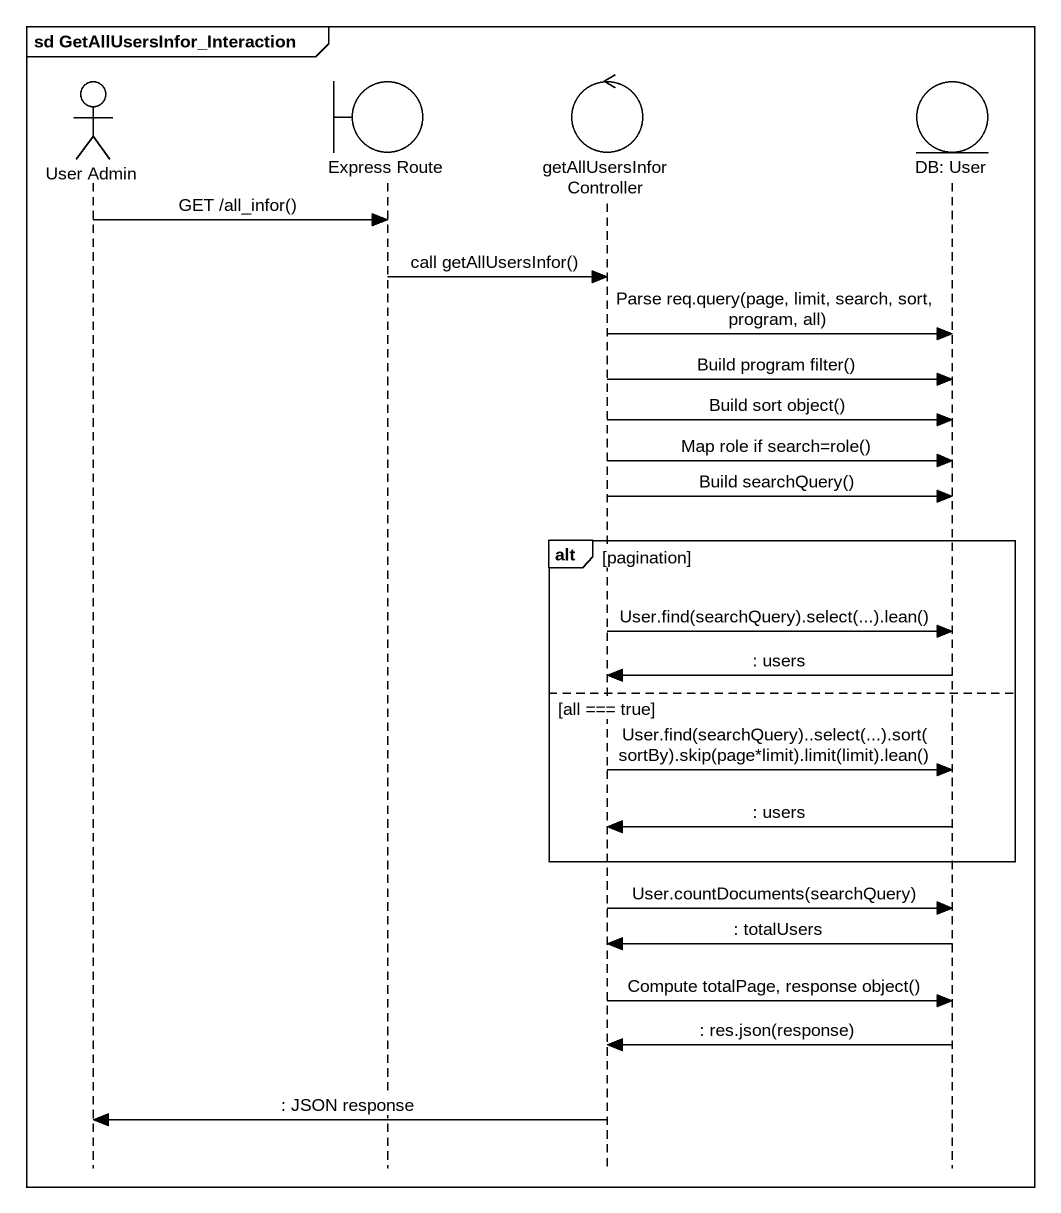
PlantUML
@startuml
mainframe sd GetAllUsersInfor_Interaction
hide footbox
actor "User Admin" as User_Admin
boundary "Express Route" as Express_Route
control "getAllUsersInfor Controller" as getAllUsersInfor_Controller
entity "DB: User" as DB_User

User_Admin -> Express_Route : GET /all_infor()
Express_Route -> getAllUsersInfor_Controller : call getAllUsersInfor()
getAllUsersInfor_Controller -> DB_User : Parse req.query(page, limit, search, sort, program, all)
getAllUsersInfor_Controller -> DB_User : Build program filter()
getAllUsersInfor_Controller -> DB_User : Build sort object()
getAllUsersInfor_Controller -> DB_User : Map role if search=role()
getAllUsersInfor_Controller -> DB_User : Build searchQuery()
alt pagination
  getAllUsersInfor_Controller -> DB_User : User.find(searchQuery).select(...).lean()
  DB_User -> getAllUsersInfor_Controller : : users
else all === true
  getAllUsersInfor_Controller -> DB_User : User.find(searchQuery)..select(...).sort(sortBy).skip(page*limit).limit(limit).lean()
  DB_User -> getAllUsersInfor_Controller : : users
end
getAllUsersInfor_Controller -> DB_User : User.countDocuments(searchQuery)
DB_User -> getAllUsersInfor_Controller : : totalUsers
getAllUsersInfor_Controller -> DB_User : Compute totalPage, response object()
DB_User -> getAllUsersInfor_Controller : : res.json(response)
getAllUsersInfor_Controller -> User_Admin : : JSON response
@enduml
